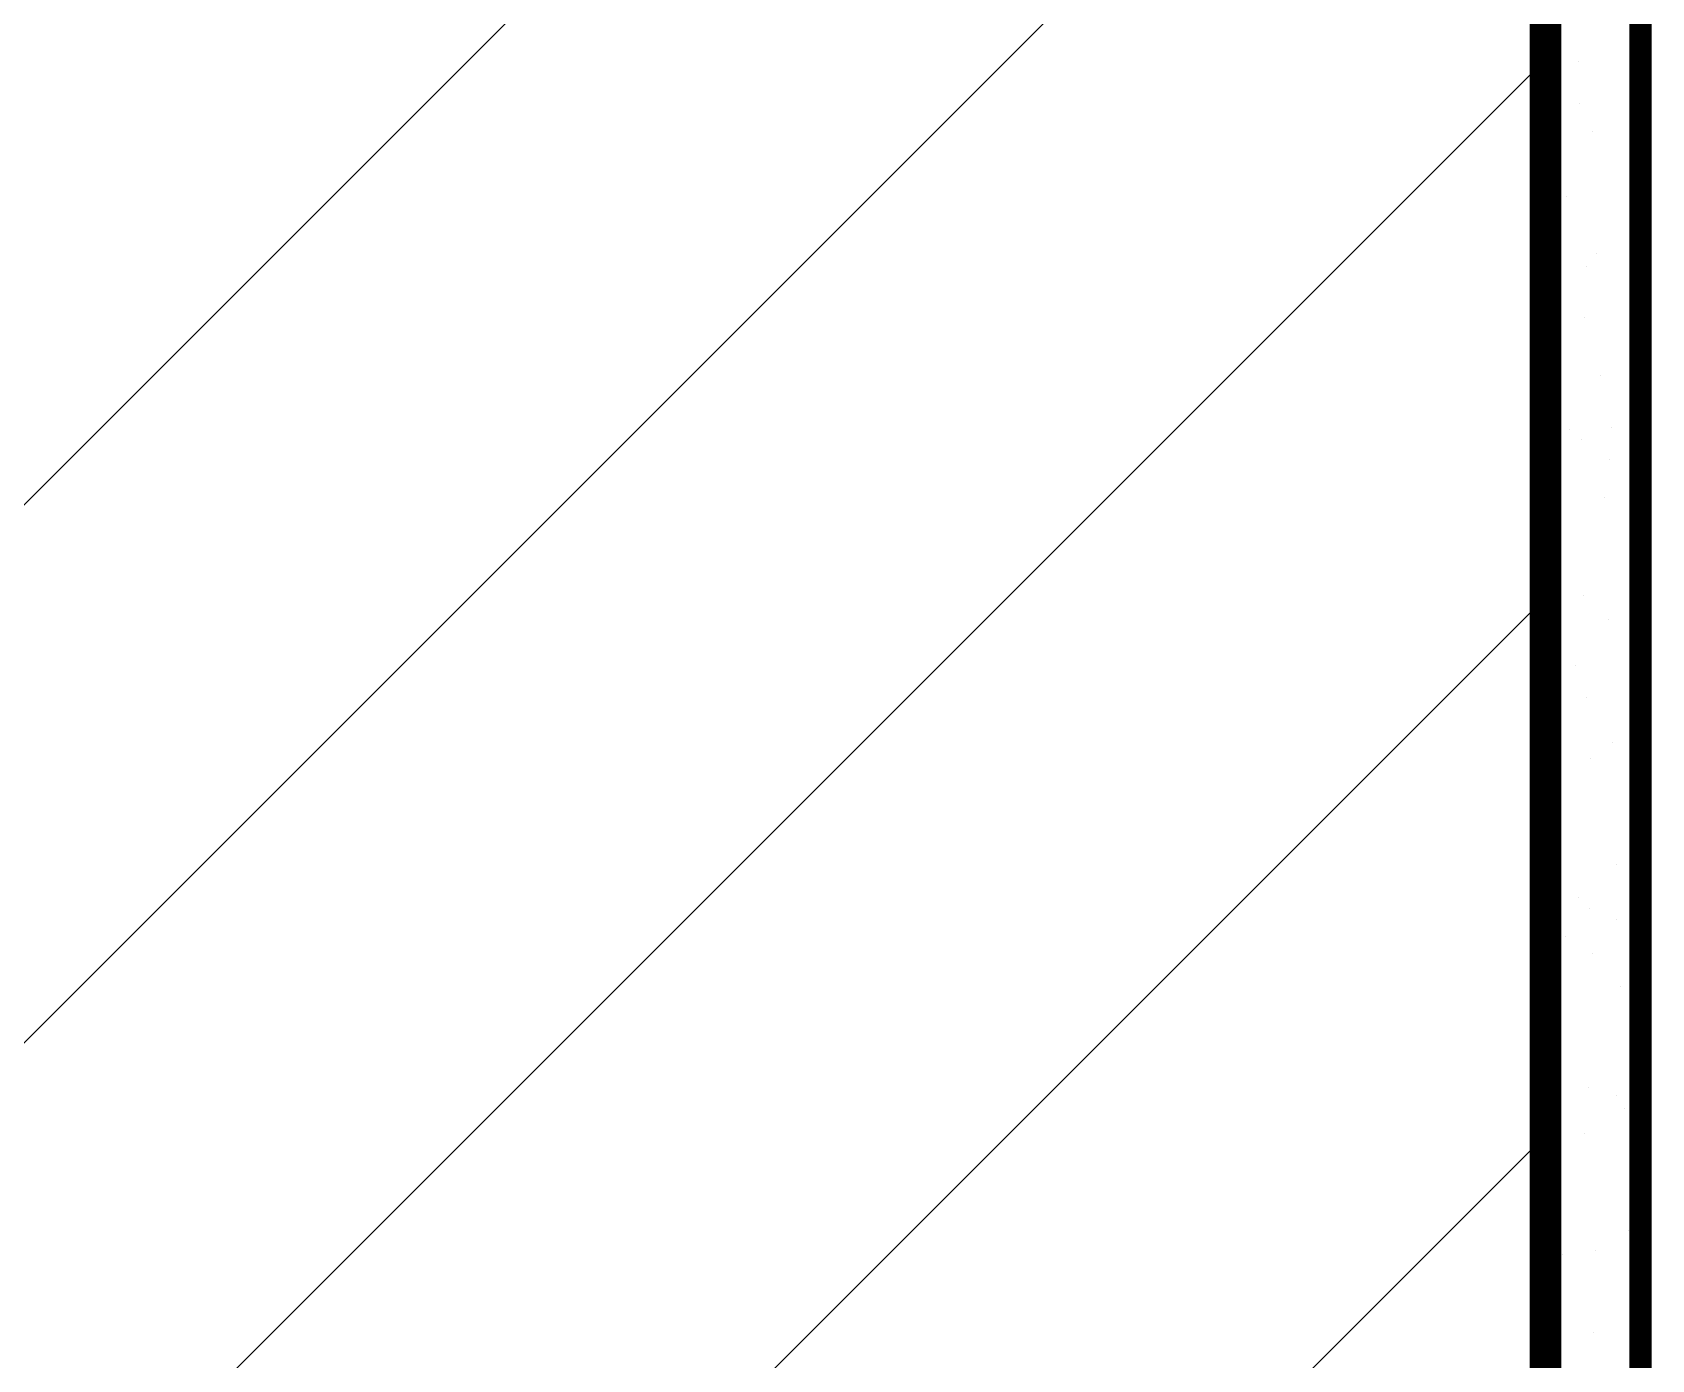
# Model space of a CAD drawing. Extents: x 0 to 21025, y 0 to 14850.
# Drawn here: x 5855 to 6494, y 8189 to 8712 of the extents above; entities that cross this region are included whole.
import ezdxf

# ---------------------------------------------------------------- set-up
doc = ezdxf.new("R2010")
doc.units = 0
doc.header["$LTSCALE"] = 175
doc.layers.get('0').update_dxf_attribs({"linetype": 'CONTINUOUS'})
doc.layers.add('MAUERWERK', color=6, linetype='CONTINUOUS')
doc.layers.add('SCHRAFFUR', color=2, linetype='CONTINUOUS')

# ---------------------------------------------------------------- blocks, each defined once
blk = doc.blocks.new('*X6')
at = {"color": 0}
for p, q in [((6282.5, 8828.084412), (7195, 9740.584412)), ((6282.5, 8615.952378), (7195, 9528.452378)), ((6282.5, 8403.820344), (7195, 9316.320344)), ((6400.811691, 8310), (7195, 9104.188309)), ((6612.943725, 8310), (7195, 8892.056275))]:
    blk.add_line(p, q, dxfattribs=at)
blk = doc.blocks.new('*X11')
at = {"color": 0}
for p, q in [((7208.14396, 9315.419488), (7208.14396, 9315.419488)), ((7208.329533, 9299.005084), (7208.329533, 9299.005084)), ((7213.674221, 9288.05143), (7213.674221, 9288.05143)), ((7203.48167, 9262.2865), (7203.48167, 9262.2865)), ((7228.334669, 9252.816933), (7228.334669, 9252.816933)), ((7215.249055, 9239.880836), (7215.249055, 9239.880836)), ((7228.364781, 9239.485331), (7228.364781, 9239.485331)), ((7198.042102, 9232.921954), (7198.042102, 9232.921954)), ((7211.054816, 9234.635111), (7211.054816, 9234.635111)), ((7231.379436, 9237.310898), (7231.379436, 9237.310898)), ((7200.03037, 9221.109104), (7200.03037, 9221.109104)), ((7210.572763, 9214.392859), (7210.572763, 9214.392859)), ((7216.823888, 9191.710242), (7216.823888, 9191.710242)), ((7204.45239, 9170.589922), (7204.45239, 9170.589922)), ((7221.092005, 9171.227768), (7221.092005, 9171.227768)), ((7209.060374, 9166.367484), (7209.060374, 9166.367484)), ((7220.221079, 9158.506548), (7220.221079, 9158.506548)), ((7230.763472, 9151.790303), (7230.763472, 9151.790303)), ((7218.398722, 9143.539647), (7218.398722, 9143.539647)), ((7230.810055, 9146.437572), (7230.810055, 9146.437572)), ((7210.18492, 9105.06306), (7210.18492, 9105.06306)), ((7219.973556, 9095.369053), (7219.973556, 9095.369053)), ((7206.897665, 9077.542164), (7206.897665, 9077.542164)), ((7211.053249, 9064.867789), (7211.053249, 9064.867789)), ((7231.780775, 9054.740994), (7231.780775, 9054.740994)), ((7221.54839, 9047.198459), (7221.54839, 9047.198459)), ((7212.910203, 9040.693086), (7212.910203, 9040.693086)), ((7199.897489, 9038.97993), (7199.897489, 9038.97993)), ((7231.243958, 9002.265233), (7231.243958, 9002.265233)), ((7223.123224, 8999.027865), (7223.123224, 8999.027865)), ((7207.868385, 8985.845586), (7207.868385, 8985.845586)), ((7212.476368, 8981.623147), (7212.476368, 8981.623147)), ((7222.947392, 8977.285744), (7222.947392, 8977.285744)), ((7202.939659, 8970.557405), (7202.939659, 8970.557405)), ((7213.482052, 8963.84116), (7213.482052, 8963.84116)), ((7224.698058, 8950.857271), (7224.698058, 8950.857271)), ((7212.040307, 8911.121035), (7212.040307, 8911.121035)), ((7223.130368, 8907.954849), (7223.130368, 8907.954849)), ((7226.272892, 8902.686676), (7226.272892, 8902.686676)), ((7210.313659, 8892.797827), (7210.313659, 8892.797827)), ((7196.125465, 8879.553742), (7196.125465, 8879.553742)), ((7227.847726, 8854.516082), (7227.847726, 8854.516082)), ((7201.752876, 8845.037906), (7201.752876, 8845.037906)), ((7214.76559, 8846.751062), (7214.76559, 8846.751062)), ((7197.700299, 8831.383148), (7197.700299, 8831.383148)), ((7213.962539, 8814.316089), (7213.962539, 8814.316089)), ((7229.42256, 8806.345488), (7229.42256, 8806.345488))]:
    blk.add_line(p, q, dxfattribs=at)

msp = doc.modelspace()

# ---------------------------------------------------------------- linework, layer by layer
at = {"layer": 'MAUERWERK'}
for points, const_width in [([(6451.85938, 7695.360132), (6451.85938, 9352.860132), (5539.35938, 9352.860132), (5539.35938, 7695.360132)], 12.5), ([(6451.85938, 9352.860132), (6489.35938, 9352.860132), (6489.35938, 7695.360132)], 8.75)]:
    msp.add_lwpolyline(points, dxfattribs=dict(at, const_width=const_width))

# ---------------------------------------------------------------- block references
at = {"layer": 'SCHRAFFUR'}
for name in ['*X6', '*X11']:
    msp.add_blockref(name, (-743.14062, -614.639868), dxfattribs=at)

doc.saveas('drawing.dxf')
